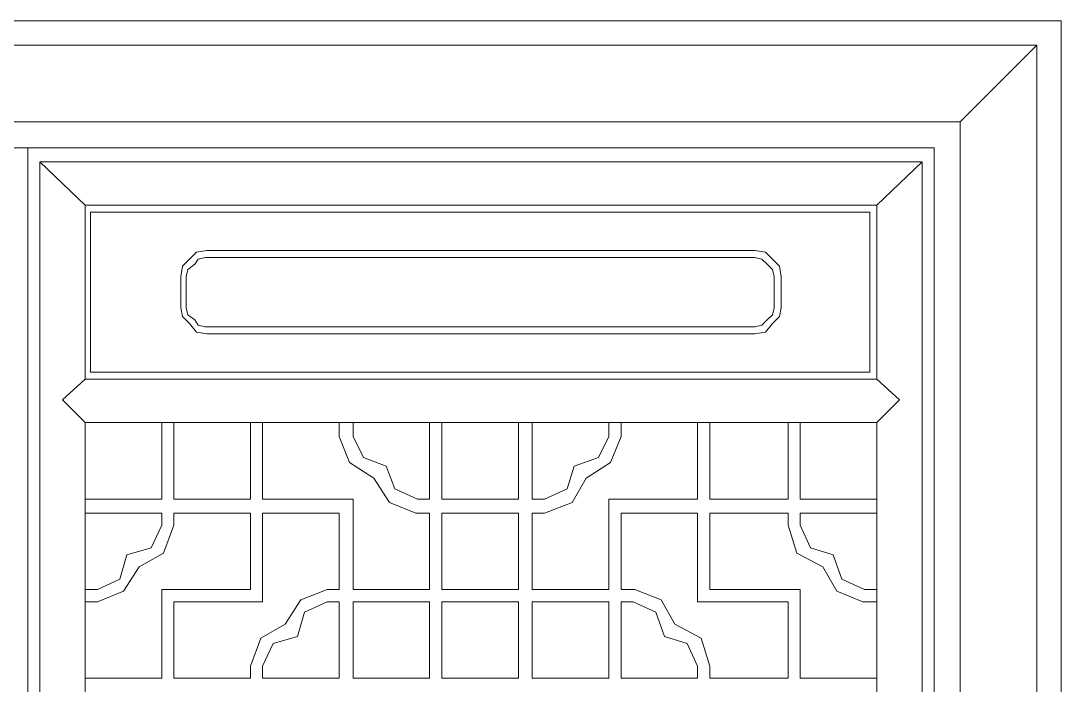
# Model space of a CAD drawing. Header units: centimetres. Extents: x -9.8 to 10.6, y -13.2 to 12.3.
# Drawn here: x 0.36 to 10.64, y 5.74 to 12.31 of the extents above; entities that cross this region are included whole.
import ezdxf

# ---------------------------------------------------------------- set-up
doc = ezdxf.new("R2010")
doc.units = ezdxf.units.CM
doc.header["$MEASUREMENT"] = 0
doc.layers.add('layer 1', color=7, linetype='Continuous')

msp = doc.modelspace()

# ---------------------------------------------------------------- linework, layer by layer
at = {"layer": 'layer 1', "color": 250, "lineweight": 0}
for points, knots in [([(-9.79792, 12.30551), (-9.79792, 12.30551), (10.64398, 12.30551), (10.64398, 12.30551), (10.64398, 12.30551), (10.64398, 12.30551), (10.64398, -13.15657), (10.64398, -13.15657), (10.64398, -13.15657), (10.64398, -13.15657), (-9.79792, -13.15657), (-9.79792, -13.15657), (-9.79792, -13.15657), (-9.79792, -13.15657), (-9.79792, 12.30551), (-9.79792, 12.30551)], [0, 0, 0, 0, 0.25, 0.25, 0.25, 0.25, 0.5, 0.5, 0.5, 0.5, 0.75, 0.75, 0.75, 0.75, 1, 1, 1, 1]), ([(-9.55711, 12.06469), (-9.55711, 12.06469), (10.40317, 12.06469), (10.40317, 12.06469), (10.40317, 12.06469), (10.40317, 12.06469), (10.40317, -12.89852), (10.40317, -12.89852), (10.40317, -12.89852), (10.40317, -12.89852), (-9.55711, -12.89852), (-9.55711, -12.89852), (-9.55711, -12.89852), (-9.55711, -12.89852), (-9.55711, 12.06469), (-9.55711, 12.06469)], [0, 0, 0, 0, 0.25, 0.25, 0.25, 0.25, 0.5, 0.5, 0.5, 0.5, 0.75, 0.75, 0.75, 0.75, 1, 1, 1, 1]), ([(-8.80064, 11.30823), (-8.80064, 11.30823), (9.64671, 11.30823), (9.64671, 11.30823), (9.64671, 11.30823), (9.64671, 11.30823), (9.64671, -12.14206), (9.64671, -12.14206), (9.64671, -12.14206), (9.64671, -12.14206), (-8.80064, -12.14206), (-8.80064, -12.14206), (-8.80064, -12.14206), (-8.80064, -12.14206), (-8.80064, 11.30823), (-8.80064, 11.30823)], [0, 0, 0, 0, 0.25, 0.25, 0.25, 0.25, 0.5, 0.5, 0.5, 0.5, 0.75, 0.75, 0.75, 0.75, 1, 1, 1, 1]), ([(-8.54282, -11.88424), (-8.54282, -11.88424), (-8.54282, 11.05041), (-8.54282, 11.05041), (-8.54282, 11.05041), (-8.54282, 11.05041), (0.43154, 11.05041), (0.43154, 11.05041), (0.43154, 11.05041), (0.43154, 11.05041), (0.43154, -11.88424), (0.43154, -11.88424), (0.43154, -11.88424), (0.43154, -11.88424), (-8.54282, -11.88424), (-8.54282, -11.88424)], [0, 0, 0, 0, 0.25, 0.25, 0.25, 0.25, 0.5, 0.5, 0.5, 0.5, 0.75, 0.75, 0.75, 0.75, 1, 1, 1, 1]), ([(9.38889, -11.88424), (9.38889, -11.88424), (9.38889, 11.05041), (9.38889, 11.05041), (9.38889, 11.05041), (9.38889, 11.05041), (0.43154, 11.05041), (0.43154, 11.05041), (0.43154, 11.05041), (0.43154, 11.05041), (0.43154, -11.88424), (0.43154, -11.88424), (0.43154, -11.88424), (0.43154, -11.88424), (9.38889, -11.88424), (9.38889, -11.88424)], [0, 0, 0, 0, 0.25, 0.25, 0.25, 0.25, 0.5, 0.5, 0.5, 0.5, 0.75, 0.75, 0.75, 0.75, 1, 1, 1, 1]), ([(0.55195, -11.76383), (0.55195, -11.76383), (9.26848, -11.76383), (9.26848, -11.76383), (9.26848, -11.76383), (9.26848, -11.76383), (9.26848, 10.91277), (9.26848, 10.91277), (9.26848, 10.91277), (9.26848, 10.91277), (0.55195, 10.91277), (0.55195, 10.91277), (0.55195, 10.91277), (0.55195, 10.91277), (0.55195, -11.76383), (0.55195, -11.76383)], [0, 0, 0, 0, 0.25, 0.25, 0.25, 0.25, 0.5, 0.5, 0.5, 0.5, 0.75, 0.75, 0.75, 0.75, 1, 1, 1, 1]), ([(8.82154, 10.48306), (8.82154, 10.48306), (0.99888, 10.48306), (0.99888, 10.48306), (0.99888, 10.48306), (0.99888, 10.48306), (0.99888, 8.76379), (0.99888, 8.76379), (0.99888, 8.76379), (0.99888, 8.76379), (8.82154, 8.76379), (8.82154, 8.76379), (8.82154, 8.76379), (8.82154, 8.76379), (8.82154, 10.48306), (8.82154, 10.48306)], [0, 0, 0, 0, 0.25, 0.25, 0.25, 0.25, 0.5, 0.5, 0.5, 0.5, 0.75, 0.75, 0.75, 0.75, 1, 1, 1, 1]), ([(1.05058, 10.41435), (1.05058, 10.41435), (1.05058, 8.8325), (1.05058, 8.8325), (1.05058, 8.8325), (1.05058, 8.8325), (8.75283, 8.8325), (8.75283, 8.8325), (8.75283, 8.8325), (8.75283, 8.8325), (8.75283, 10.41435), (8.75283, 10.41435), (8.75283, 10.41435), (8.75283, 10.41435), (1.05058, 10.41435), (1.05058, 10.41435), (1.05058, 10.41435), (1.05058, 10.41435), (8.75283, 10.41435), (8.75283, 10.41435)], [0, 0, 0, 0, 0.2, 0.2, 0.2, 0.2, 0.4, 0.4, 0.4, 0.4, 0.6, 0.6, 0.6, 0.6, 0.8, 0.8, 0.8, 0.8, 1, 1, 1, 1]), ([(2.20251, 10.03612), (2.20251, 10.03612), (2.09933, 10.01889), (2.09933, 10.01889), (2.09933, 10.01889), (2.09933, 10.01889), (2.03062, 9.95018), (2.03062, 9.95018)], [0, 0, 0, 0, 0.5, 0.5, 0.5, 0.5, 1, 1, 1, 1]), ([(7.79002, 9.95018), (7.79002, 9.95018), (7.72109, 10.01889), (7.72109, 10.01889), (7.72109, 10.01889), (7.72109, 10.01889), (7.61814, 10.03612), (7.61814, 10.03612)], [0, 0, 0, 0, 0.5, 0.5, 0.5, 0.5, 1, 1, 1, 1]), ([(2.03062, 9.95018), (2.03062, 9.95018), (1.96169, 9.88125), (1.96169, 9.88125), (1.96169, 9.88125), (1.96169, 9.88125), (1.94446, 9.77808), (1.94446, 9.77808)], [0, 0, 0, 0, 0.5, 0.5, 0.5, 0.5, 1, 1, 1, 1]), ([(2.0821, 9.89849), (2.0821, 9.89849), (2.01339, 9.84701), (2.01339, 9.84701), (2.01339, 9.84701), (2.01339, 9.84701), (1.99616, 9.77808), (1.99616, 9.77808)], [0, 0, 0, 0, 0.5, 0.5, 0.5, 0.5, 1, 1, 1, 1]), ([(2.18527, 9.96719), (2.18527, 9.96719), (2.11656, 9.95018), (2.11656, 9.95018), (2.11656, 9.95018), (2.11656, 9.95018), (2.0821, 9.89849), (2.0821, 9.89849)], [0, 0, 0, 0, 0.5, 0.5, 0.5, 0.5, 1, 1, 1, 1]), ([(7.73833, 9.89849), (7.73833, 9.89849), (7.68685, 9.95018), (7.68685, 9.95018), (7.68685, 9.95018), (7.68685, 9.95018), (7.61814, 9.96719), (7.61814, 9.96719)], [0, 0, 0, 0, 0.5, 0.5, 0.5, 0.5, 1, 1, 1, 1]), ([(7.80726, 9.77808), (7.80726, 9.77808), (7.79002, 9.84701), (7.79002, 9.84701), (7.79002, 9.84701), (7.79002, 9.84701), (7.73833, 9.89849), (7.73833, 9.89849)], [0, 0, 0, 0, 0.5, 0.5, 0.5, 0.5, 1, 1, 1, 1]), ([(7.87596, 9.77808), (7.87596, 9.77808), (7.85873, 9.88125), (7.85873, 9.88125), (7.85873, 9.88125), (7.85873, 9.88125), (7.79002, 9.95018), (7.79002, 9.95018)], [0, 0, 0, 0, 0.5, 0.5, 0.5, 0.5, 1, 1, 1, 1]), ([(1.94446, 9.46878), (1.94446, 9.46878), (1.96169, 9.38262), (1.96169, 9.38262), (1.96169, 9.38262), (1.96169, 9.38262), (2.03062, 9.31391), (2.03062, 9.31391)], [0, 0, 0, 0, 0.5, 0.5, 0.5, 0.5, 1, 1, 1, 1]), ([(1.99616, 9.46878), (1.99616, 9.46878), (2.01339, 9.39985), (2.01339, 9.39985), (2.01339, 9.39985), (2.01339, 9.39985), (2.0821, 9.34837), (2.0821, 9.34837)], [0, 0, 0, 0, 0.5, 0.5, 0.5, 0.5, 1, 1, 1, 1]), ([(7.73833, 9.34837), (7.73833, 9.34837), (7.79002, 9.39985), (7.79002, 9.39985), (7.79002, 9.39985), (7.79002, 9.39985), (7.80726, 9.46878), (7.80726, 9.46878)], [0, 0, 0, 0, 0.5, 0.5, 0.5, 0.5, 1, 1, 1, 1]), ([(7.79002, 9.31391), (7.79002, 9.31391), (7.85873, 9.38262), (7.85873, 9.38262), (7.85873, 9.38262), (7.85873, 9.38262), (7.87596, 9.46878), (7.87596, 9.46878)], [0, 0, 0, 0, 0.5, 0.5, 0.5, 0.5, 1, 1, 1, 1]), ([(2.03062, 9.31391), (2.03062, 9.31391), (2.09933, 9.22797), (2.09933, 9.22797), (2.09933, 9.22797), (2.09933, 9.22797), (2.20251, 9.21073), (2.20251, 9.21073)], [0, 0, 0, 0, 0.5, 0.5, 0.5, 0.5, 1, 1, 1, 1]), ([(2.0821, 9.34837), (2.0821, 9.34837), (2.11656, 9.29667), (2.11656, 9.29667), (2.11656, 9.29667), (2.11656, 9.29667), (2.18527, 9.27966), (2.18527, 9.27966)], [0, 0, 0, 0, 0.5, 0.5, 0.5, 0.5, 1, 1, 1, 1]), ([(7.61814, 9.27966), (7.61814, 9.27966), (7.68685, 9.29667), (7.68685, 9.29667), (7.68685, 9.29667), (7.68685, 9.29667), (7.73833, 9.34837), (7.73833, 9.34837)], [0, 0, 0, 0, 0.5, 0.5, 0.5, 0.5, 1, 1, 1, 1]), ([(7.61814, 9.21073), (7.61814, 9.21073), (7.72109, 9.22797), (7.72109, 9.22797), (7.72109, 9.22797), (7.72109, 9.22797), (7.79002, 9.31391), (7.79002, 9.31391)], [0, 0, 0, 0, 0.5, 0.5, 0.5, 0.5, 1, 1, 1, 1]), ([(0.99888, 8.33409), (0.99888, 8.33409), (0.77553, 8.55745), (0.77553, 8.55745), (0.77553, 8.55745), (0.77553, 8.55745), (0.99888, 8.76379), (0.99888, 8.76379)], [0, 0, 0, 0, 0.5, 0.5, 0.5, 0.5, 1, 1, 1, 1]), ([(8.82154, 8.76379), (8.82154, 8.76379), (9.04512, 8.55745), (9.04512, 8.55745), (9.04512, 8.55745), (9.04512, 8.55745), (8.82154, 8.33409), (8.82154, 8.33409)], [0, 0, 0, 0, 0.5, 0.5, 0.5, 0.5, 1, 1, 1, 1]), ([(8.82154, -1.27655), (8.82154, -1.27655), (8.82154, 8.33409), (8.82154, 8.33409), (8.82154, 8.33409), (8.82154, 8.33409), (0.99888, 8.33409), (0.99888, 8.33409), (0.99888, 8.33409), (0.99888, 8.33409), (0.99888, -1.27655), (0.99888, -1.27655)], [0, 0, 0, 0, 0.33333333, 0.33333333, 0.33333333, 0.33333333, 0.66666667, 0.66666667, 0.66666667, 0.66666667, 1, 1, 1, 1]), ([(0.99888, 7.57763), (0.99888, 7.57763), (1.75535, 7.57763), (1.75535, 7.57763), (1.75535, 7.57763), (1.75535, 7.57763), (1.75535, 8.33409), (1.75535, 8.33409)], [0, 0, 0, 0, 0.5, 0.5, 0.5, 0.5, 1, 1, 1, 1]), ([(1.87575, 8.33409), (1.87575, 8.33409), (1.87575, 7.57763), (1.87575, 7.57763), (1.87575, 7.57763), (1.87575, 7.57763), (2.63221, 7.57763), (2.63221, 7.57763), (2.63221, 7.57763), (2.63221, 7.57763), (2.63221, 8.33409), (2.63221, 8.33409)], [0, 0, 0, 0, 0.33333333, 0.33333333, 0.33333333, 0.33333333, 0.66666667, 0.66666667, 0.66666667, 0.66666667, 1, 1, 1, 1]), ([(2.75262, 8.33409), (2.75262, 8.33409), (2.75262, 7.57763), (2.75262, 7.57763), (2.75262, 7.57763), (2.75262, 7.57763), (3.6465, 7.57763), (3.6465, 7.57763), (3.6465, 7.57763), (3.6465, 7.57763), (3.6465, 6.68353), (3.6465, 6.68353), (3.6465, 6.68353), (3.6465, 6.68353), (4.40296, 6.68353), (4.40296, 6.68353), (4.40296, 6.68353), (4.40296, 6.68353), (4.40296, 7.43999), (4.40296, 7.43999), (4.40296, 7.43999), (4.40296, 7.43999), (4.26554, 7.43999), (4.26554, 7.43999)], [0, 0, 0, 0, 0.16666667, 0.16666667, 0.16666667, 0.16666667, 0.33333333, 0.33333333, 0.33333333, 0.33333333, 0.5, 0.5, 0.5, 0.5, 0.66666667, 0.66666667, 0.66666667, 0.66666667, 0.83333333, 0.83333333, 0.83333333, 0.83333333, 1, 1, 1, 1]), ([(3.6465, 8.33409), (3.6465, 8.33409), (3.6465, 8.19645), (3.6465, 8.19645), (3.6465, 8.19645), (3.6465, 8.19645), (3.74967, 7.9901), (3.74967, 7.9901), (3.74967, 7.9901), (3.74967, 7.9901), (3.97325, 7.90416), (3.97325, 7.90416), (3.97325, 7.90416), (3.97325, 7.90416), (4.05919, 7.68058), (4.05919, 7.68058), (4.05919, 7.68058), (4.05919, 7.68058), (4.28277, 7.57763), (4.28277, 7.57763), (4.28277, 7.57763), (4.28277, 7.57763), (4.40296, 7.57763), (4.40296, 7.57763), (4.40296, 7.57763), (4.40296, 7.57763), (4.40296, 8.33409), (4.40296, 8.33409)], [0, 0, 0, 0, 0.14285714, 0.14285714, 0.14285714, 0.14285714, 0.28571429, 0.28571429, 0.28571429, 0.28571429, 0.42857143, 0.42857143, 0.42857143, 0.42857143, 0.57142857, 0.57142857, 0.57142857, 0.57142857, 0.71428571, 0.71428571, 0.71428571, 0.71428571, 0.85714286, 0.85714286, 0.85714286, 0.85714286, 1, 1, 1, 1]), ([(7.05079, 8.33409), (7.05079, 8.33409), (7.05079, 7.57763), (7.05079, 7.57763), (7.05079, 7.57763), (7.05079, 7.57763), (6.17393, 7.57763), (6.17393, 7.57763), (6.17393, 7.57763), (6.17393, 7.57763), (6.17393, 6.68353), (6.17393, 6.68353), (6.17393, 6.68353), (6.17393, 6.68353), (5.41747, 6.68353), (5.41747, 6.68353), (5.41747, 6.68353), (5.41747, 6.68353), (5.41747, 7.43999), (5.41747, 7.43999), (5.41747, 7.43999), (5.41747, 7.43999), (5.53787, 7.43999), (5.53787, 7.43999), (5.53787, 7.43999), (5.53787, 7.43999), (5.81293, 7.54316), (5.81293, 7.54316), (5.81293, 7.54316), (5.81293, 7.54316), (5.95035, 7.78375), (5.95035, 7.78375), (5.95035, 7.78375), (5.95035, 7.78375), (6.19116, 7.93862), (6.19116, 7.93862), (6.19116, 7.93862), (6.19116, 7.93862), (6.29433, 8.19645), (6.29433, 8.19645), (6.29433, 8.19645), (6.29433, 8.19645), (6.29433, 8.33409), (6.29433, 8.33409)], [0, 0, 0, 0, 0.09090909, 0.09090909, 0.09090909, 0.09090909, 0.18181818, 0.18181818, 0.18181818, 0.18181818, 0.27272727, 0.27272727, 0.27272727, 0.27272727, 0.36363636, 0.36363636, 0.36363636, 0.36363636, 0.45454545, 0.45454545, 0.45454545, 0.45454545, 0.54545455, 0.54545455, 0.54545455, 0.54545455, 0.63636364, 0.63636364, 0.63636364, 0.63636364, 0.72727273, 0.72727273, 0.72727273, 0.72727273, 0.81818182, 0.81818182, 0.81818182, 0.81818182, 0.90909091, 0.90909091, 0.90909091, 0.90909091, 1, 1, 1, 1]), ([(5.53787, 7.57763), (5.53787, 7.57763), (5.41747, 7.57763), (5.41747, 7.57763), (5.41747, 7.57763), (5.41747, 7.57763), (5.41747, 8.33409), (5.41747, 8.33409)], [0, 0, 0, 0, 0.5, 0.5, 0.5, 0.5, 1, 1, 1, 1]), ([(7.94467, 8.33409), (7.94467, 8.33409), (7.94467, 7.57763), (7.94467, 7.57763), (7.94467, 7.57763), (7.94467, 7.57763), (7.17098, 7.57763), (7.17098, 7.57763), (7.17098, 7.57763), (7.17098, 7.57763), (7.17098, 8.33409), (7.17098, 8.33409)], [0, 0, 0, 0, 0.33333333, 0.33333333, 0.33333333, 0.33333333, 0.66666667, 0.66666667, 0.66666667, 0.66666667, 1, 1, 1, 1]), ([(8.82154, 7.57763), (8.82154, 7.57763), (8.06508, 7.57763), (8.06508, 7.57763), (8.06508, 7.57763), (8.06508, 7.57763), (8.06508, 8.33409), (8.06508, 8.33409)], [0, 0, 0, 0, 0.5, 0.5, 0.5, 0.5, 1, 1, 1, 1]), ([(3.50908, 8.19645), (3.50908, 8.19645), (3.61225, 7.93862), (3.61225, 7.93862), (3.61225, 7.93862), (3.61225, 7.93862), (3.85285, 7.78375), (3.85285, 7.78375)], [0, 0, 0, 0, 0.5, 0.5, 0.5, 0.5, 1, 1, 1, 1]), ([(5.82994, 7.90416), (5.82994, 7.90416), (6.07075, 7.9901), (6.07075, 7.9901), (6.07075, 7.9901), (6.07075, 7.9901), (6.17393, 8.19645), (6.17393, 8.19645)], [0, 0, 0, 0, 0.5, 0.5, 0.5, 0.5, 1, 1, 1, 1]), ([(5.53787, 7.57763), (5.53787, 7.57763), (5.76123, 7.68058), (5.76123, 7.68058), (5.76123, 7.68058), (5.76123, 7.68058), (5.82994, 7.90416), (5.82994, 7.90416)], [0, 0, 0, 0, 0.5, 0.5, 0.5, 0.5, 1, 1, 1, 1]), ([(3.85285, 7.78375), (3.85285, 7.78375), (4.00772, 7.54316), (4.00772, 7.54316), (4.00772, 7.54316), (4.00772, 7.54316), (4.26554, 7.43999), (4.26554, 7.43999)], [0, 0, 0, 0, 0.5, 0.5, 0.5, 0.5, 1, 1, 1, 1]), ([(0.99888, 7.43999), (0.99888, 7.43999), (1.75535, 7.43999), (1.75535, 7.43999), (1.75535, 7.43999), (1.75535, 7.43999), (1.75535, 7.31958), (1.75535, 7.31958)], [0, 0, 0, 0, 0.5, 0.5, 0.5, 0.5, 1, 1, 1, 1]), ([(0.99888, 5.80666), (0.99888, 5.80666), (1.75535, 5.80666), (1.75535, 5.80666), (1.75535, 5.80666), (1.75535, 5.80666), (1.75535, 6.68353), (1.75535, 6.68353), (1.75535, 6.68353), (1.75535, 6.68353), (2.63221, 6.68353), (2.63221, 6.68353), (2.63221, 6.68353), (2.63221, 6.68353), (2.63221, 7.43999), (2.63221, 7.43999), (2.63221, 7.43999), (2.63221, 7.43999), (1.87575, 7.43999), (1.87575, 7.43999), (1.87575, 7.43999), (1.87575, 7.43999), (1.87575, 7.31958), (1.87575, 7.31958)], [0, 0, 0, 0, 0.16666667, 0.16666667, 0.16666667, 0.16666667, 0.33333333, 0.33333333, 0.33333333, 0.33333333, 0.5, 0.5, 0.5, 0.5, 0.66666667, 0.66666667, 0.66666667, 0.66666667, 0.83333333, 0.83333333, 0.83333333, 0.83333333, 1, 1, 1, 1]), ([(8.82154, 5.80666), (8.82154, 5.80666), (8.06508, 5.80666), (8.06508, 5.80666), (8.06508, 5.80666), (8.06508, 5.80666), (8.06508, 6.68353), (8.06508, 6.68353), (8.06508, 6.68353), (8.06508, 6.68353), (7.17098, 6.68353), (7.17098, 6.68353), (7.17098, 6.68353), (7.17098, 6.68353), (7.17098, 7.43999), (7.17098, 7.43999), (7.17098, 7.43999), (7.17098, 7.43999), (7.94467, 7.43999), (7.94467, 7.43999), (7.94467, 7.43999), (7.94467, 7.43999), (7.94467, 7.31958), (7.94467, 7.31958), (7.94467, 7.31958), (7.94467, 7.31958), (8.03061, 7.04452), (8.03061, 7.04452), (8.03061, 7.04452), (8.03061, 7.04452), (8.28844, 6.90711), (8.28844, 6.90711), (8.28844, 6.90711), (8.28844, 6.90711), (8.42608, 6.66629), (8.42608, 6.66629), (8.42608, 6.66629), (8.42608, 6.66629), (8.6839, 6.56312), (8.6839, 6.56312), (8.6839, 6.56312), (8.6839, 6.56312), (8.82154, 6.56312), (8.82154, 6.56312)], [0, 0, 0, 0, 0.09090909, 0.09090909, 0.09090909, 0.09090909, 0.18181818, 0.18181818, 0.18181818, 0.18181818, 0.27272727, 0.27272727, 0.27272727, 0.27272727, 0.36363636, 0.36363636, 0.36363636, 0.36363636, 0.45454545, 0.45454545, 0.45454545, 0.45454545, 0.54545455, 0.54545455, 0.54545455, 0.54545455, 0.63636364, 0.63636364, 0.63636364, 0.63636364, 0.72727273, 0.72727273, 0.72727273, 0.72727273, 0.81818182, 0.81818182, 0.81818182, 0.81818182, 0.90909091, 0.90909091, 0.90909091, 0.90909091, 1, 1, 1, 1]), ([(8.82154, 7.43999), (8.82154, 7.43999), (8.06508, 7.43999), (8.06508, 7.43999), (8.06508, 7.43999), (8.06508, 7.43999), (8.06508, 7.31958), (8.06508, 7.31958), (8.06508, 7.31958), (8.06508, 7.31958), (8.16825, 7.09622), (8.16825, 7.09622), (8.16825, 7.09622), (8.16825, 7.09622), (8.39161, 7.02729), (8.39161, 7.02729), (8.39161, 7.02729), (8.39161, 7.02729), (8.47755, 6.7867), (8.47755, 6.7867), (8.47755, 6.7867), (8.47755, 6.7867), (8.70113, 6.68353), (8.70113, 6.68353), (8.70113, 6.68353), (8.70113, 6.68353), (8.82154, 6.68353), (8.82154, 6.68353)], [0, 0, 0, 0, 0.14285714, 0.14285714, 0.14285714, 0.14285714, 0.28571429, 0.28571429, 0.28571429, 0.28571429, 0.42857143, 0.42857143, 0.42857143, 0.42857143, 0.57142857, 0.57142857, 0.57142857, 0.57142857, 0.71428571, 0.71428571, 0.71428571, 0.71428571, 0.85714286, 0.85714286, 0.85714286, 0.85714286, 1, 1, 1, 1]), ([(1.41158, 7.02729), (1.41158, 7.02729), (1.65239, 7.09622), (1.65239, 7.09622), (1.65239, 7.09622), (1.65239, 7.09622), (1.75535, 7.31958), (1.75535, 7.31958)], [0, 0, 0, 0, 0.5, 0.5, 0.5, 0.5, 1, 1, 1, 1]), ([(1.53199, 6.90711), (1.53199, 6.90711), (1.77258, 7.04452), (1.77258, 7.04452), (1.77258, 7.04452), (1.77258, 7.04452), (1.87575, 7.31958), (1.87575, 7.31958)], [0, 0, 0, 0, 0.5, 0.5, 0.5, 0.5, 1, 1, 1, 1]), ([(1.11929, 6.68353), (1.11929, 6.68353), (1.34287, 6.7867), (1.34287, 6.7867), (1.34287, 6.7867), (1.34287, 6.7867), (1.41158, 7.02729), (1.41158, 7.02729)], [0, 0, 0, 0, 0.5, 0.5, 0.5, 0.5, 1, 1, 1, 1]), ([(1.11929, 6.56312), (1.11929, 6.56312), (1.37712, 6.66629), (1.37712, 6.66629), (1.37712, 6.66629), (1.37712, 6.66629), (1.53199, 6.90711), (1.53199, 6.90711)], [0, 0, 0, 0, 0.5, 0.5, 0.5, 0.5, 1, 1, 1, 1]), ([(3.38867, 6.68353), (3.38867, 6.68353), (3.13085, 6.58035), (3.13085, 6.58035), (3.13085, 6.58035), (3.13085, 6.58035), (2.9762, 6.33976), (2.9762, 6.33976)], [0, 0, 0, 0, 0.5, 0.5, 0.5, 0.5, 1, 1, 1, 1]), ([(6.82721, 6.33976), (6.82721, 6.33976), (6.68958, 6.58035), (6.68958, 6.58035), (6.68958, 6.58035), (6.68958, 6.58035), (6.43175, 6.68353), (6.43175, 6.68353)], [0, 0, 0, 0, 0.5, 0.5, 0.5, 0.5, 1, 1, 1, 1]), ([(3.38867, 6.56312), (3.38867, 6.56312), (3.16532, 6.45995), (3.16532, 6.45995), (3.16532, 6.45995), (3.16532, 6.45995), (3.09639, 6.21935), (3.09639, 6.21935)], [0, 0, 0, 0, 0.5, 0.5, 0.5, 0.5, 1, 1, 1, 1]), ([(3.6465, 5.80666), (3.6465, 5.80666), (4.40296, 5.80666), (4.40296, 5.80666), (4.40296, 5.80666), (4.40296, 5.80666), (4.40296, 6.56312), (4.40296, 6.56312), (4.40296, 6.56312), (4.40296, 6.56312), (3.6465, 6.56312), (3.6465, 6.56312), (3.6465, 6.56312), (3.6465, 6.56312), (3.6465, 5.80666), (3.6465, 5.80666)], [0, 0, 0, 0, 0.25, 0.25, 0.25, 0.25, 0.5, 0.5, 0.5, 0.5, 0.75, 0.75, 0.75, 0.75, 1, 1, 1, 1]), ([(4.52337, 6.56312), (4.52337, 6.56312), (5.27983, 6.56312), (5.27983, 6.56312), (5.27983, 6.56312), (5.27983, 6.56312), (5.27983, 5.80666), (5.27983, 5.80666)], [0, 0, 0, 0, 0.5, 0.5, 0.5, 0.5, 1, 1, 1, 1]), ([(4.52337, 6.56312), (4.52337, 6.56312), (4.52337, 5.80666), (4.52337, 5.80666), (4.52337, 5.80666), (4.52337, 5.80666), (5.27983, 5.80666), (5.27983, 5.80666)], [0, 0, 0, 0, 0.5, 0.5, 0.5, 0.5, 1, 1, 1, 1]), ([(6.17393, 5.80666), (6.17393, 5.80666), (5.41747, 5.80666), (5.41747, 5.80666), (5.41747, 5.80666), (5.41747, 5.80666), (5.41747, 6.56312), (5.41747, 6.56312), (5.41747, 6.56312), (5.41747, 6.56312), (6.17393, 6.56312), (6.17393, 6.56312), (6.17393, 6.56312), (6.17393, 6.56312), (6.17393, 5.80666), (6.17393, 5.80666)], [0, 0, 0, 0, 0.25, 0.25, 0.25, 0.25, 0.5, 0.5, 0.5, 0.5, 0.75, 0.75, 0.75, 0.75, 1, 1, 1, 1]), ([(6.72404, 6.21935), (6.72404, 6.21935), (6.6381, 6.45995), (6.6381, 6.45995), (6.6381, 6.45995), (6.6381, 6.45995), (6.41452, 6.56312), (6.41452, 6.56312)], [0, 0, 0, 0, 0.5, 0.5, 0.5, 0.5, 1, 1, 1, 1]), ([(2.9762, 6.33976), (2.9762, 6.33976), (2.73539, 6.20212), (2.73539, 6.20212), (2.73539, 6.20212), (2.73539, 6.20212), (2.63221, 5.92706), (2.63221, 5.92706)], [0, 0, 0, 0, 0.5, 0.5, 0.5, 0.5, 1, 1, 1, 1]), ([(7.17098, 5.92706), (7.17098, 5.92706), (7.08504, 6.20212), (7.08504, 6.20212), (7.08504, 6.20212), (7.08504, 6.20212), (6.82721, 6.33976), (6.82721, 6.33976)], [0, 0, 0, 0, 0.5, 0.5, 0.5, 0.5, 1, 1, 1, 1]), ([(3.09639, 6.21935), (3.09639, 6.21935), (2.85579, 6.15065), (2.85579, 6.15065), (2.85579, 6.15065), (2.85579, 6.15065), (2.75262, 5.92706), (2.75262, 5.92706)], [0, 0, 0, 0, 0.5, 0.5, 0.5, 0.5, 1, 1, 1, 1]), ([(7.05079, 5.92706), (7.05079, 5.92706), (6.94762, 6.15065), (6.94762, 6.15065), (6.94762, 6.15065), (6.94762, 6.15065), (6.72404, 6.21935), (6.72404, 6.21935)], [0, 0, 0, 0, 0.5, 0.5, 0.5, 0.5, 1, 1, 1, 1])]:
    msp.add_open_spline(points, degree=3, knots=knots, dxfattribs=at)
for points in [[(10.40317, 12.06469), (10.40317, 12.06469), (9.64671, 11.30823), (9.64671, 11.30823)], [(0.55195, 10.91277), (0.55195, 10.91277), (0.99888, 10.48306), (0.99888, 10.48306)], [(8.82154, 10.48306), (8.82154, 10.48306), (9.26848, 10.91277), (9.26848, 10.91277)], [(1.05058, 10.41435), (1.05058, 10.41435), (1.05058, 8.8325), (1.05058, 8.8325)], [(8.75283, 10.41435), (8.75283, 10.41435), (8.75283, 8.8325), (8.75283, 8.8325)], [(7.61814, 10.03612), (7.61814, 10.03612), (2.20251, 10.03612), (2.20251, 10.03612)], [(7.61814, 9.96719), (7.61814, 9.96719), (2.18527, 9.96719), (2.18527, 9.96719)], [(1.94446, 9.77808), (1.94446, 9.77808), (1.94446, 9.46878), (1.94446, 9.46878)], [(1.99616, 9.77808), (1.99616, 9.77808), (1.99616, 9.46878), (1.99616, 9.46878)], [(7.80726, 9.46878), (7.80726, 9.46878), (7.80726, 9.77808), (7.80726, 9.77808)], [(7.87596, 9.46878), (7.87596, 9.46878), (7.87596, 9.77808), (7.87596, 9.77808)], [(2.18527, 9.27966), (2.18527, 9.27966), (7.61814, 9.27966), (7.61814, 9.27966)], [(2.20251, 9.21073), (2.20251, 9.21073), (7.61814, 9.21073), (7.61814, 9.21073)], [(3.50908, 8.19645), (3.50908, 8.19645), (3.50908, 8.33409), (3.50908, 8.33409)], [(4.52337, 8.33409), (4.52337, 8.33409), (4.52337, 7.57763), (4.52337, 7.57763)], [(5.27983, 8.33409), (5.27983, 8.33409), (5.27983, 7.57763), (5.27983, 7.57763)], [(6.17393, 8.33409), (6.17393, 8.33409), (6.17393, 8.19645), (6.17393, 8.19645)], [(4.52337, 7.57763), (4.52337, 7.57763), (5.27983, 7.57763), (5.27983, 7.57763)], [(2.75262, 6.56312), (2.75262, 6.56312), (2.75262, 7.43999), (2.75262, 7.43999)], [(2.75262, 7.43999), (2.75262, 7.43999), (3.50908, 7.43999), (3.50908, 7.43999)], [(3.50908, 7.43999), (3.50908, 7.43999), (3.50908, 6.68353), (3.50908, 6.68353)], [(4.33425, 7.43999), (4.33425, 7.43999), (4.40296, 7.43999), (4.40296, 7.43999)], [(4.52337, 7.43999), (4.52337, 7.43999), (4.52337, 6.68353), (4.52337, 6.68353)], [(4.52337, 7.43999), (4.52337, 7.43999), (5.27983, 7.43999), (5.27983, 7.43999)], [(5.27983, 7.43999), (5.27983, 7.43999), (5.27983, 6.68353), (5.27983, 6.68353)], [(6.29433, 7.43999), (6.29433, 7.43999), (6.29433, 6.68353), (6.29433, 6.68353)], [(7.05079, 7.43999), (7.05079, 7.43999), (6.29433, 7.43999), (6.29433, 7.43999)], [(7.05079, 6.56312), (7.05079, 6.56312), (7.05079, 7.43999), (7.05079, 7.43999)], [(1.11929, 6.68353), (1.11929, 6.68353), (0.99888, 6.68353), (0.99888, 6.68353)], [(3.50908, 6.68353), (3.50908, 6.68353), (3.38867, 6.68353), (3.38867, 6.68353)], [(4.52337, 6.68353), (4.52337, 6.68353), (5.27983, 6.68353), (5.27983, 6.68353)], [(6.29433, 6.68353), (6.29433, 6.68353), (6.43175, 6.68353), (6.43175, 6.68353)], [(1.11929, 6.56312), (1.11929, 6.56312), (0.99888, 6.56312), (0.99888, 6.56312)], [(1.87575, 5.80666), (1.87575, 5.80666), (1.87575, 6.56312), (1.87575, 6.56312)], [(1.87575, 6.56312), (1.87575, 6.56312), (2.75262, 6.56312), (2.75262, 6.56312)], [(3.38867, 6.56312), (3.38867, 6.56312), (3.50908, 6.56312), (3.50908, 6.56312)], [(3.50908, 6.56312), (3.50908, 6.56312), (3.50908, 5.80666), (3.50908, 5.80666)], [(6.41452, 6.56312), (6.41452, 6.56312), (6.29433, 6.56312), (6.29433, 6.56312)], [(6.29433, 6.56312), (6.29433, 6.56312), (6.29433, 5.80666), (6.29433, 5.80666)], [(7.94467, 6.56312), (7.94467, 6.56312), (7.05079, 6.56312), (7.05079, 6.56312)], [(7.94467, 5.80666), (7.94467, 5.80666), (7.94467, 6.56312), (7.94467, 6.56312)], [(2.63221, 5.92706), (2.63221, 5.92706), (2.63221, 5.80666), (2.63221, 5.80666)], [(2.75262, 5.80666), (2.75262, 5.80666), (2.75262, 5.92706), (2.75262, 5.92706)], [(7.05079, 5.80666), (7.05079, 5.80666), (7.05079, 5.92706), (7.05079, 5.92706)], [(7.17098, 5.92706), (7.17098, 5.92706), (7.17098, 5.80666), (7.17098, 5.80666)], [(2.63221, 5.80666), (2.63221, 5.80666), (1.87575, 5.80666), (1.87575, 5.80666)], [(3.50908, 5.80666), (3.50908, 5.80666), (2.75262, 5.80666), (2.75262, 5.80666)], [(6.29433, 5.80666), (6.29433, 5.80666), (7.05079, 5.80666), (7.05079, 5.80666)], [(7.17098, 5.80666), (7.17098, 5.80666), (7.94467, 5.80666), (7.94467, 5.80666)]]:
    msp.add_open_spline(points, degree=3, dxfattribs=at)

doc.saveas('drawing.dxf')
